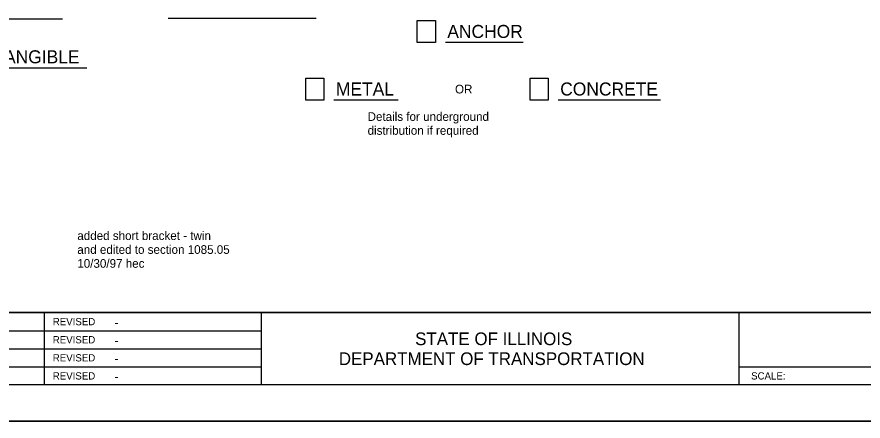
# Model space of a CAD drawing. Extents: x 2300559 to 2301239, y 780352 to 780792.
# Drawn here: x 2300775.4 to 2301009.2, y 780352.4 to 780464.2 of the extents above; entities that cross this region are included whole.
import ezdxf

# ---------------------------------------------------------------- set-up
doc = ezdxf.new("R2010")
doc.units = 0
for name, color, linetype in [('Level 48', 7, 'Continuous'), ('Sheets_50 Reference Boundary', 7, 'Continuous'), ('Sheets_General Details', 7, 'Continuous'), ('Sheets_Printer Plotting Border', 7, 'Continuous')]:
    doc.layers.add(name, color=color, linetype=linetype)

msp = doc.modelspace()

# ---------------------------------------------------------------- linework, layer by layer
at = {"layer": 'Level 48'}
msp.add_lwpolyline([(2300559.43, 780792.39), (2301239.43, 780792.39), (2301239.43, 780352.39), (2300559.43, 780352.39)], close=True, dxfattribs=at)
at = {"layer": 'Sheets_50 Reference Boundary'}
msp.add_lwpolyline([(2300599.43, 780782.39), (2301229.43, 780782.39), (2301229.43, 780382.39), (2300599.43, 780382.39)], close=True, dxfattribs=at)
at = {"layer": 'Sheets_General Details'}
for p, q in [((2300750.06, 780463.59), (2300787.97, 780463.59)), ((2300817.21, 780463.79), (2300858.15, 780463.79)), ((2300893.81, 780457.14), (2300915.27, 780457.14)), ((2300764.89, 780450.12), (2300794.71, 780450.12)), ((2300863.02, 780441.22), (2300880.76, 780441.22)), ((2300925.01, 780441.22), (2300953.29, 780441.22)), ((2300599.43, 780382.39), (2301229.43, 780382.39)), ((2300782.92, 780382.39), (2300782.92, 780362.39)), ((2300842.92, 780382.39), (2300842.92, 780362.39)), ((2300974.92, 780382.39), (2300974.92, 780362.39)), ((2300658.92, 780377.39), (2300842.92, 780377.39)), ((2300658.92, 780372.39), (2300842.92, 780372.39)), ((2300658.92, 780367.39), (2300842.92, 780367.39)), ((2300974.92, 780367.39), (2301128.92, 780367.39)), ((2301239.43, 780352.39), (2300559.43, 780352.39))]:
    msp.add_line(p, q, dxfattribs=at)
for points in [[(2300599.43, 780782.39), (2301229.43, 780782.39), (2301229.43, 780362.39), (2300599.43, 780362.39)], [(2300886.06, 780463.14), (2300891.05, 780463.14), (2300891.05, 780457.09), (2300886.06, 780457.09)], [(2300855.27, 780447.21), (2300860.26, 780447.21), (2300860.26, 780441.16), (2300855.27, 780441.16)], [(2300917.26, 780447.21), (2300922.25, 780447.21), (2300922.25, 780441.16), (2300917.26, 780441.16)]]:
    msp.add_lwpolyline(points, close=True, dxfattribs=at)
at = {"layer": 'Sheets_Printer Plotting Border'}
msp.add_lwpolyline([(2300559.43, 780352.39), (2301239.43, 780352.39), (2301239.43, 780792.39), (2300559.43, 780792.39)], close=True, dxfattribs=at)

# ---------------------------------------------------------------- texts
at = {"layer": 'Sheets_General Details'}
for s, height, p in [('ANCHOR', 3.6, (2300894.35, 780458.34)), ('FRANGIBLE', 3.6, (2300765.43, 780451.32)), ('METAL', 3.6, (2300863.56, 780442.42)), ('OR', 2.4, (2300896.48, 780442.99)), ('CONCRETE', 3.6, (2300925.55, 780442.42)), ('Details for underground', 2.4, (2300872.32, 780435.4)), ('distribution if required', 2.4, (2300872.32, 780431.56)), ('added short bracket - twin ', 2.4, (2300792.1, 780402.47)), ('and edited to section 1085.05', 2.4, (2300792.1, 780398.63)), ('10/30/97 hec', 2.4, (2300792.1, 780394.79)), ('REVISED', 2, (2300785.32, 780378.89)), ('-', 2.4, (2300802.4, 780378.49)), ('REVISED', 2, (2300785.32, 780373.89)), ('STATE OF ILLINOIS', 3.5, (2300885.46, 780373.39)), ('-', 2.4, (2300802.4, 780373.49)), ('REVISED', 2, (2300785.32, 780368.89)), ('DEPARTMENT OF TRANSPORTATION', 3.5, (2300864.37, 780367.89)), ('-', 2.4, (2300802.4, 780368.49)), ('REVISED', 2, (2300785.32, 780363.89)), ('SCALE:          ', 2, (2300978.3, 780363.89)), ('-', 2.4, (2300802.4, 780363.49))]:
    msp.add_text(s, height=height, dxfattribs=at).set_placement(p)

doc.saveas('drawing.dxf')
